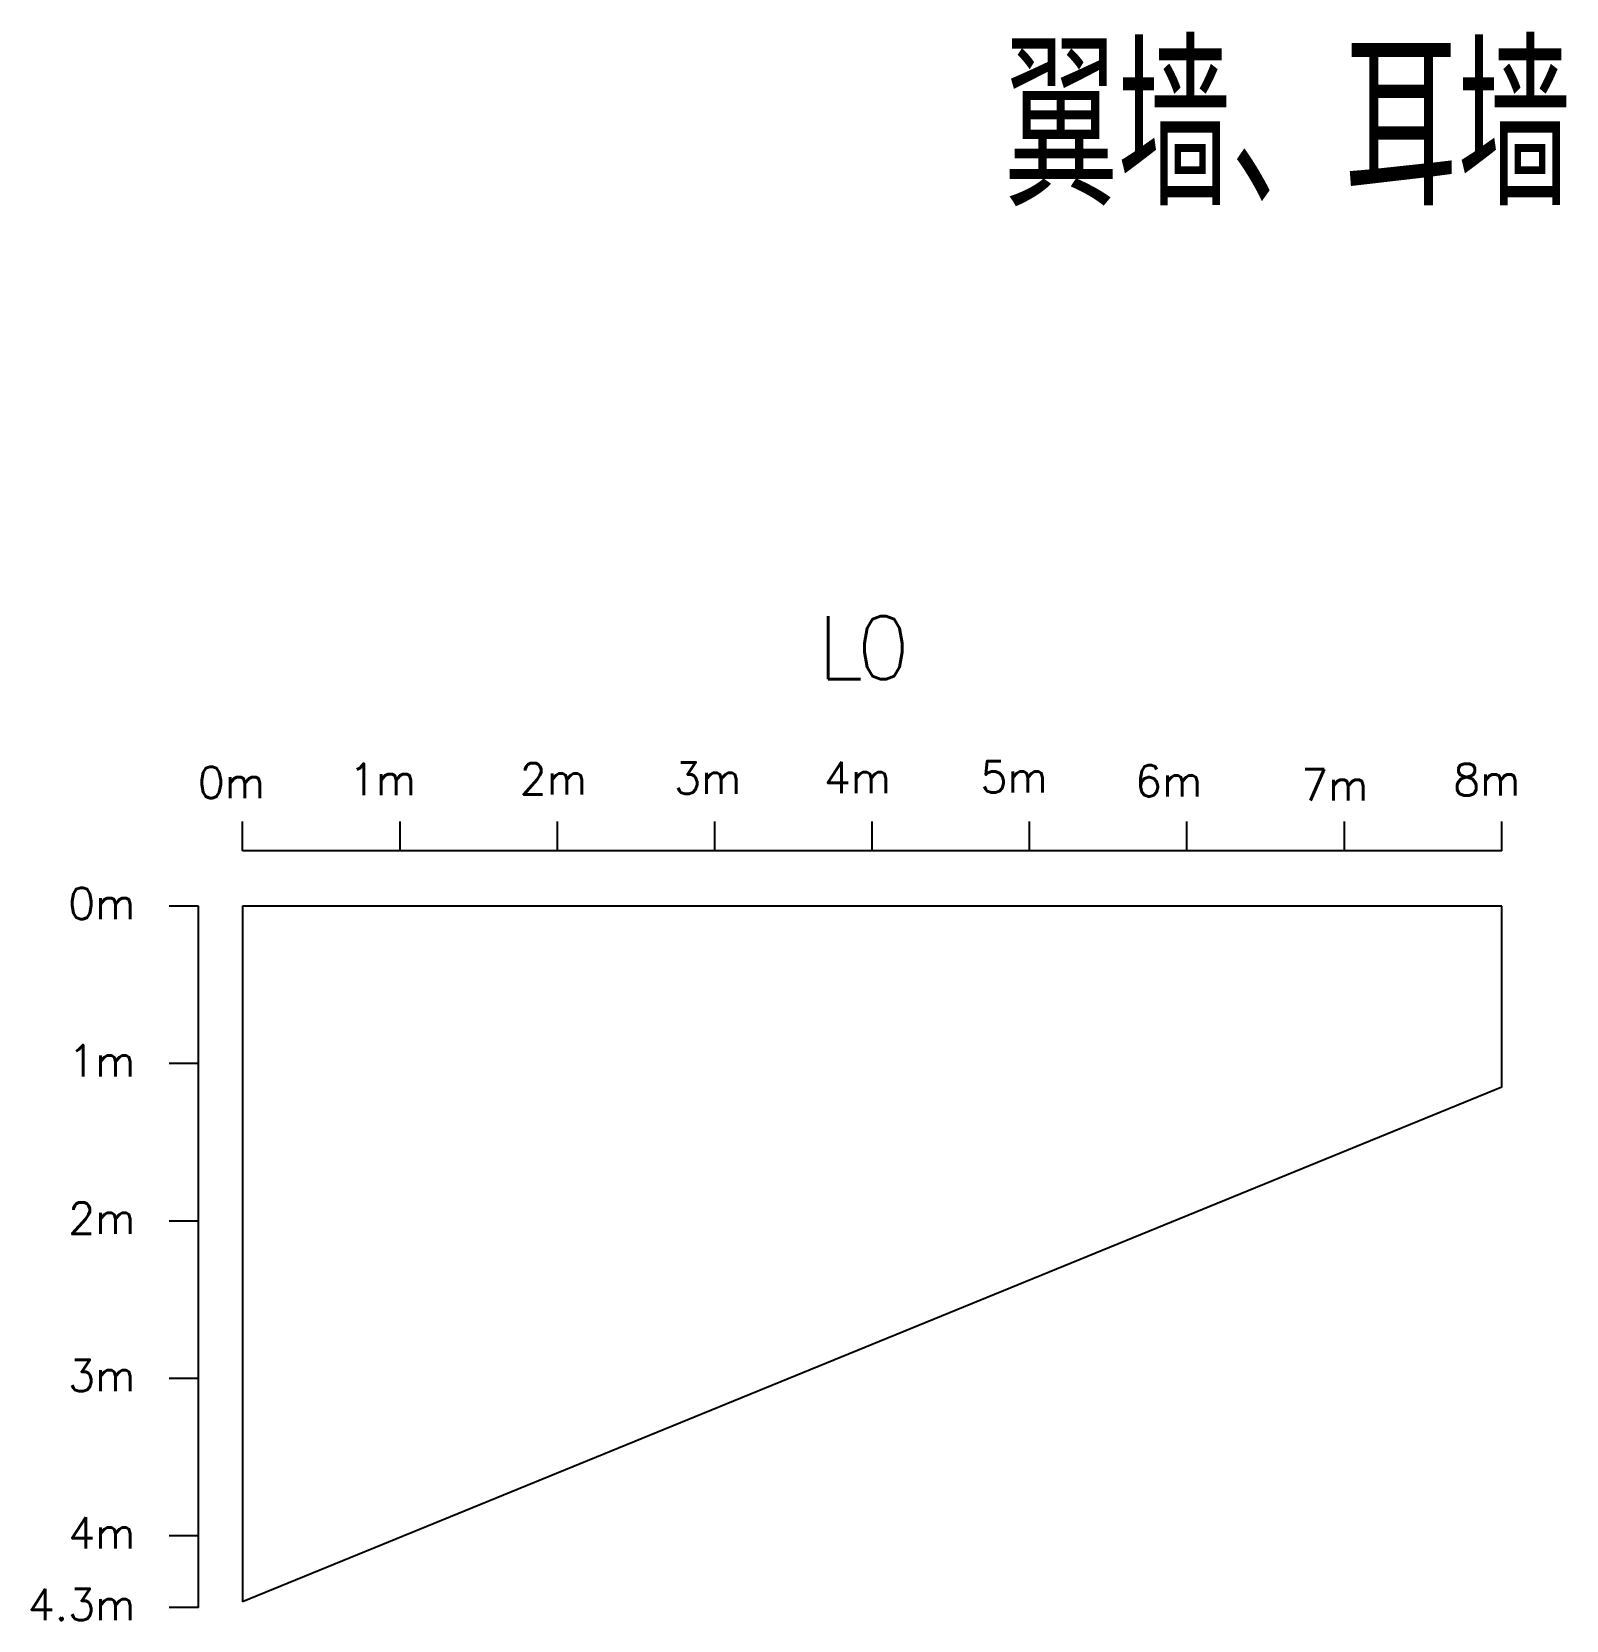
# Model space of a CAD drawing. Header units: millimetres. Extents: x -1282 to 12907, y -5521 to 1235.
# Drawn here: x 7094 to 8069, y -3921 to -2911 of the extents above; entities that cross this region are included whole.
import ezdxf

# ---------------------------------------------------------------- set-up
doc = ezdxf.new("R2010")
doc.units = ezdxf.units.MM
doc.layers.add('底图', color=7, linetype='Continuous')
doc.styles.get("Standard").update_dxf_attribs({"font": 'txt', "bigfont": 'gbcbig.shx'})

msp = doc.modelspace()

# ---------------------------------------------------------------- linework, layer by layer
at = {"layer": '底图'}
for p, q in [((7228.317, -3431.607), (7228.317, -3413)), ((7328.317, -3431.607), (7328.317, -3413)), ((7428.317, -3431.607), (7428.317, -3413)), ((7528.317, -3431.607), (7528.317, -3413)), ((7628.317, -3431.607), (7628.317, -3413)), ((7728.317, -3431.607), (7728.317, -3413)), ((7828.317, -3431.607), (7828.317, -3413)), ((7928.317, -3431.607), (7928.317, -3413)), ((8028.317, -3431.607), (8028.317, -3413)), ((8028.317, -3431.607), (7228.317, -3431.607)), ((7200.297, -3466.844), (7181.69, -3466.844)), ((7200.297, -3912.382), (7200.297, -3466.844)), ((7228.317, -3466.844), (7228.317, -3908.782)), ((7328.317, -3466.844), (7228.317, -3466.844)), ((7428.317, -3466.844), (7328.317, -3466.844)), ((7528.317, -3466.844), (7428.317, -3466.844)), ((7628.317, -3466.844), (7528.317, -3466.844)), ((7728.317, -3466.844), (7628.317, -3466.844)), ((7828.317, -3466.844), (7728.317, -3466.844)), ((7928.317, -3466.844), (7828.317, -3466.844)), ((8028.317, -3466.844), (7928.317, -3466.844)), ((8028.317, -3581.707), (8028.317, -3466.844)), ((7200.297, -3566.844), (7181.69, -3566.844)), ((8028.317, -3581.707), (7228.317, -3908.782)), ((7200.297, -3666.844), (7181.69, -3666.844)), ((7200.297, -3766.844), (7181.69, -3766.844)), ((7200.297, -3866.844), (7181.69, -3866.844)), ((7200.297, -3912.382), (7181.69, -3912.382))]:
    msp.add_line(p, q, dxfattribs=at)

# ---------------------------------------------------------------- texts
for s, insert, char_height, width, attachment_point in [('翼墙、耳墙', (7712.317, -2921.603), 100, 705.605, 1), ('{\\T0.8;L0}', (7593.491, -3282.489), 40, 90.49877, 1), ('0m', (7242.657, -3398.111), 20, 90.49877, 9), ('1m', (7338.695, -3396.2), 20, 90.49877, 9), ('2m', (7447.195, -3395.797), 20, 90.49877, 9), ('3m', (7545.311, -3395.395), 20, 90.49877, 9), ('4m', (7640.448, -3394.984), 20, 90.49877, 9), ('5m', (7740.041, -3394.581), 20, 90.49877, 9), ('6m', (7838.152, -3397.143), 20, 90.49877, 9), ('7m', (7943.69, -3399.713), 20, 90.49877, 9), ('8m', (8040.312, -3396.335), 20, 90.49877, 9), ('0m', (7160.354, -3455.01), 20, 90.49877, 3), ('1m', (7160.354, -3555.01), 20, 90.49877, 3), ('2m', (7160.354, -3655.01), 20, 90.49877, 3), ('3m', (7160.354, -3755.01), 20, 90.49877, 3), ('4m', (7160.354, -3855.01), 20, 90.49877, 3), ('4.3m', (7160.354, -3900.548), 20, 90.49877, 3)]:
    msp.add_mtext(s, dxfattribs=dict(at, insert=insert, char_height=char_height, width=width, attachment_point=attachment_point))

doc.saveas('drawing.dxf')
